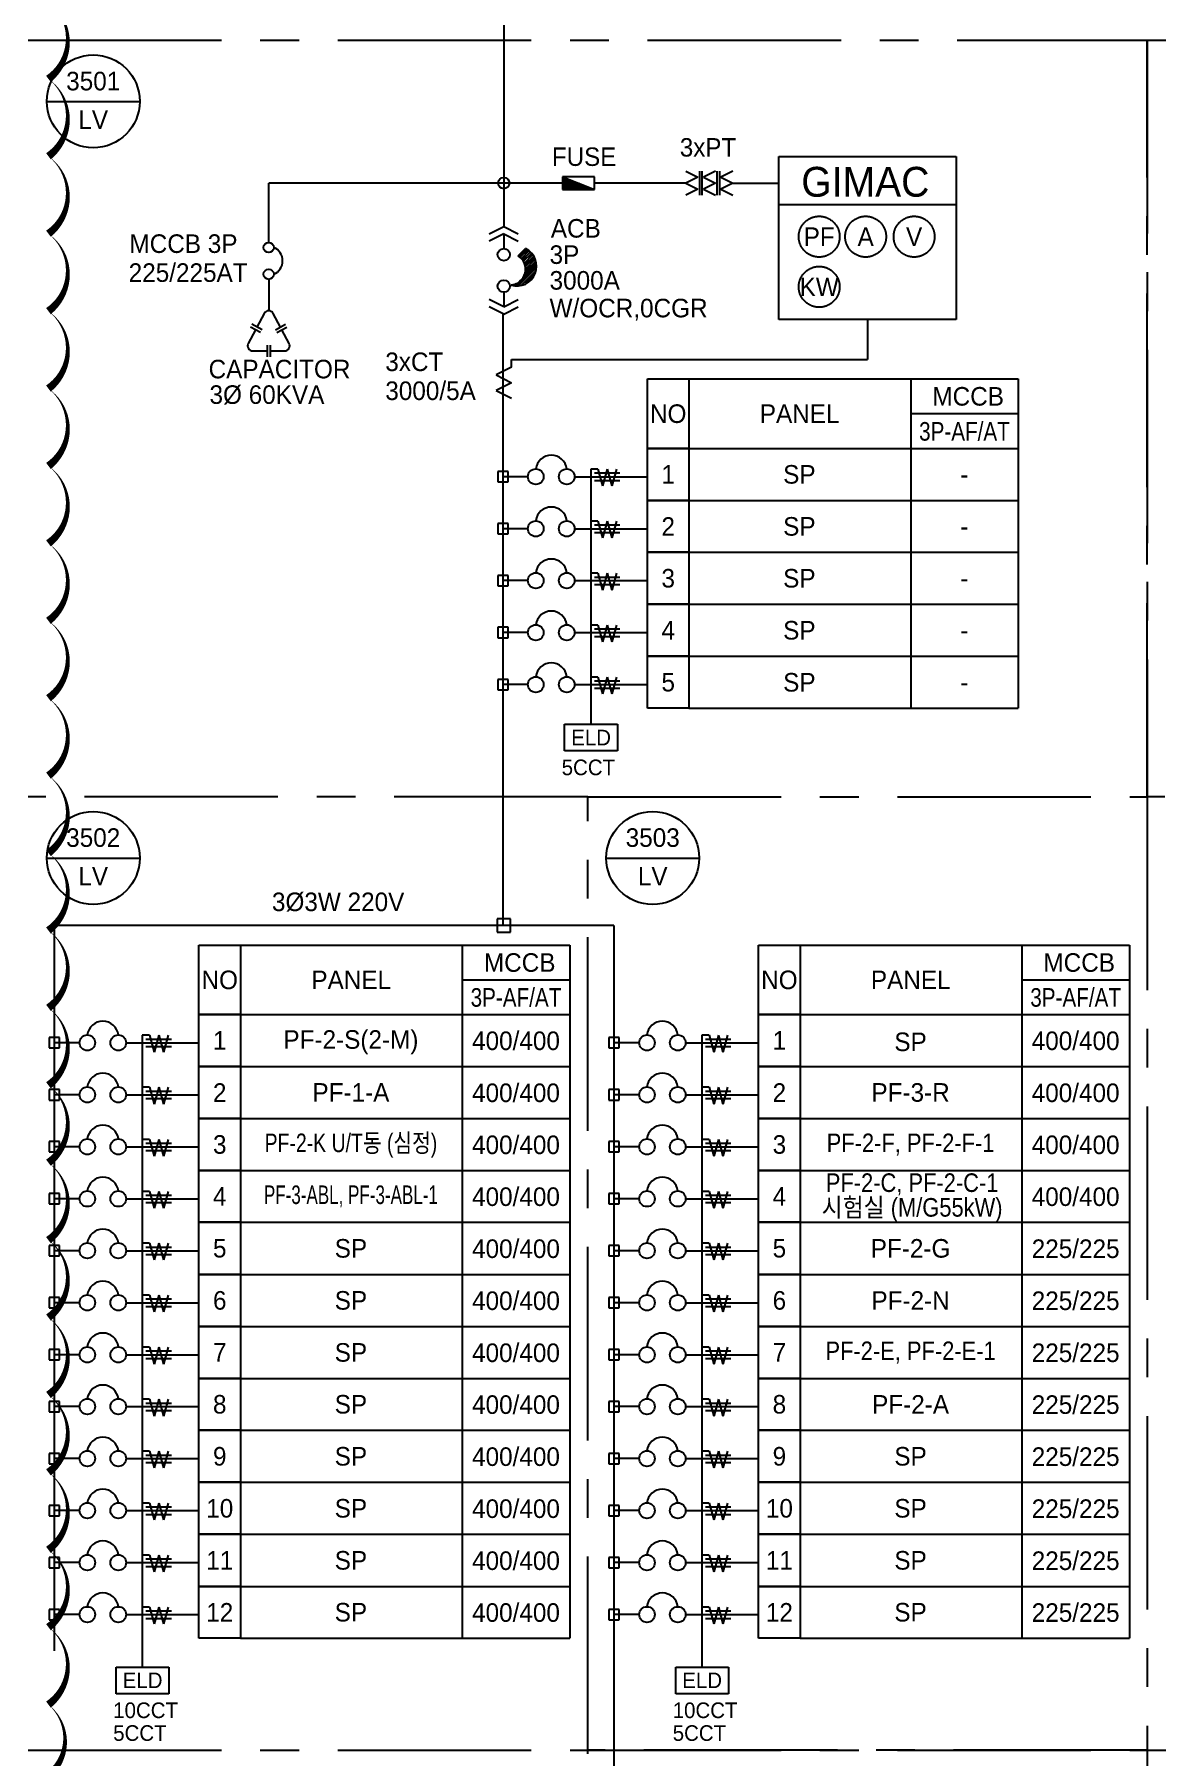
# Model space of a CAD drawing. Header units: millimetres. Extents: x 0 to 252300, y -45585 to -15885.
# Drawn here: x 133963 to 141209, y -37294 to -26172 of the extents above; entities that cross this region are included whole.
import ezdxf
from ezdxf.enums import TextEntityAlignment as Align

# ---------------------------------------------------------------- set-up
doc = ezdxf.new("R2010")
doc.units = ezdxf.units.MM
doc.header["$LTSCALE"] = 1000
doc.linetypes.add('CENTER', pattern=[2, 1.25, -0.25, 0.25, -0.25])
doc.linetypes.add('ELP', pattern=[16.5, 14, -1, 0.5, -1])
for name, color, linetype in [('150', 6, 'Continuous'), ('50', 3, 'Continuous'), ('60', 2, 'Continuous'), ('ABC', 1, 'Continuous'), ('BUS', 6, 'Continuous'), ('L1-CEILING', 3, 'Continuous'), ('L3-GROUND', 2, 'ELP'), ('LAR', 1, 'Continuous'), ('line', 9, 'Continuous'), ('LINE3', 1, 'CENTER'), ('SYM', 3, 'Continuous'), ('TEXT', 3, 'Continuous')]:
    doc.layers.add(name, color=color, linetype=linetype)
doc.styles.add('돋움', font='')
doc.styles.get('돋움').set_extended_font_data('Dotum')

msp = doc.modelspace()

# ---------------------------------------------------------------- linework, layer by layer
at = {"color": 6}
for p, q in [((135476, -27515), (135476, -27132)), ((136994, -27132), (135476, -27132)), ((137374, -27095), (137452, -27173)), ((137374, -27103), (137445, -27173)), ((137374, -27110), (137437, -27173)), ((137374, -27117), (137430, -27173)), ((137374, -27124), (137423, -27173)), ((137374, -27132), (137416, -27173)), ((137374, -27139), (137408, -27173)), ((137379, -27093), (137459, -27173)), ((137391, -27097), (137466, -27173)), ((137403, -27102), (137474, -27173)), ((137415, -27107), (137481, -27173)), ((137427, -27112), (137488, -27173)), ((137439, -27117), (137495, -27173)), ((137451, -27122), (137503, -27173)), ((137463, -27126), (137510, -27173)), ((137476, -27131), (137517, -27173)), ((137488, -27136), (137524, -27173)), ((137374, -27146), (137401, -27173)), ((137374, -27153), (137394, -27173)), ((137374, -27161), (137387, -27173)), ((137374, -27168), (137379, -27173)), ((137500, -27141), (137532, -27173)), ((137512, -27146), (137539, -27173)), ((137524, -27151), (137546, -27173)), ((137536, -27155), (137553, -27173)), ((137548, -27160), (137561, -27173)), ((137560, -27165), (137568, -27173)), ((137572, -27170), (137575, -27173)), ((137093, -27603), (137141, -27556)), ((137101, -27611), (137150, -27562)), ((137109, -27619), (137159, -27568)), ((137116, -27627), (137167, -27576)), ((137075, -27793), (137204, -27664)), ((137092, -27792), (137204, -27680)), ((137122, -27637), (137175, -27584)), ((137124, -27729), (137203, -27649)), ((137127, -27648), (137182, -27593)), ((137130, -27660), (137188, -27603)), ((137132, -27705), (137201, -27636)), ((137133, -27673), (137193, -27613)), ((137134, -27688), (137197, -27624)), ((135476, -27754), (135476, -27957)), ((137048, -27790), (137052, -27786)), ((137061, -27792), (137075, -27778)), ((137111, -27788), (137200, -27700)), ((137137, -27778), (137189, -27726)), ((135424, -28097), (135358, -28062)), ((135433, -28079), (135367, -28044)), ((135519, -28079), (135585, -28044)), ((135528, -28097), (135594, -28062)), ((135466, -28179), (135466, -28254)), ((135486, -28179), (135486, -28254)), ((137022, -28994), (136955, -28994)), ((136955, -28994), (136955, -29062)), ((137151, -29028), (136987, -29028)), ((137022, -29062), (137022, -28994)), ((137451, -29028), (137922, -29028)), ((136955, -29062), (137022, -29062)), ((137022, -29330), (136955, -29330)), ((136955, -29330), (136955, -29397)), ((137151, -29364), (136987, -29364)), ((137022, -29397), (137022, -29330)), ((137451, -29364), (137922, -29364)), ((136955, -29397), (137022, -29397)), ((137022, -29666), (136955, -29666)), ((136955, -29666), (136955, -29733)), ((137022, -29733), (137022, -29666)), ((136955, -29733), (137022, -29733)), ((137151, -29699), (136987, -29699)), ((137451, -29699), (137922, -29699)), ((137022, -30001), (136955, -30001)), ((136955, -30001), (136955, -30069)), ((137022, -30069), (137022, -30001)), ((136955, -30069), (137022, -30069)), ((137151, -30035), (136987, -30035)), ((137451, -30035), (137922, -30035)), ((137022, -30337), (136955, -30337)), ((136955, -30337), (136955, -30404)), ((137022, -30404), (137022, -30337)), ((136955, -30404), (137022, -30404)), ((137151, -30371), (136987, -30371)), ((137451, -30371), (137922, -30371)), ((136951, -31883), (136951, -31969)), ((137037, -31883), (136951, -31883)), ((137037, -31969), (137037, -31883)), ((136951, -31969), (137037, -31969)), ((134126, -32651), (134059, -32651)), ((134059, -32651), (134059, -32718)), ((134255, -32684), (134091, -32684)), ((134126, -32718), (134126, -32651)), ((134555, -32684), (135026, -32684)), ((137739, -32651), (137672, -32651)), ((137672, -32651), (137672, -32718)), ((137868, -32684), (137705, -32684)), ((137739, -32718), (137739, -32651)), ((138169, -32684), (138639, -32684)), ((134059, -32718), (134126, -32718)), ((137672, -32718), (137739, -32718)), ((134126, -32986), (134059, -32986)), ((134059, -32986), (134059, -33054)), ((134255, -33020), (134091, -33020)), ((134126, -33054), (134126, -32986)), ((134555, -33020), (135026, -33020)), ((137739, -32986), (137672, -32986)), ((137672, -32986), (137672, -33054)), ((137868, -33020), (137705, -33020)), ((137739, -33054), (137739, -32986)), ((138169, -33020), (138639, -33020)), ((134059, -33054), (134126, -33054)), ((137672, -33054), (137739, -33054)), ((134126, -33322), (134059, -33322)), ((134059, -33322), (134059, -33389)), ((134255, -33356), (134091, -33356)), ((134126, -33389), (134126, -33322)), ((134555, -33356), (135026, -33356)), ((137739, -33322), (137672, -33322)), ((137672, -33322), (137672, -33389)), ((137868, -33356), (137705, -33356)), ((137739, -33389), (137739, -33322)), ((138169, -33356), (138639, -33356)), ((134059, -33389), (134126, -33389)), ((137672, -33389), (137739, -33389)), ((134126, -33658), (134059, -33658)), ((134059, -33658), (134059, -33725)), ((134255, -33692), (134091, -33692)), ((134126, -33725), (134126, -33658)), ((134555, -33692), (135026, -33692)), ((137739, -33658), (137672, -33658)), ((137672, -33658), (137672, -33725)), ((137868, -33692), (137705, -33692)), ((137739, -33725), (137739, -33658)), ((138169, -33692), (138639, -33692)), ((134059, -33725), (134126, -33725)), ((137672, -33725), (137739, -33725)), ((134126, -33994), (134059, -33994)), ((134059, -33994), (134059, -34061)), ((134255, -34027), (134091, -34027)), ((134126, -34061), (134126, -33994)), ((134555, -34027), (135026, -34027)), ((137739, -33994), (137672, -33994)), ((137672, -33994), (137672, -34061)), ((137868, -34027), (137705, -34027)), ((137739, -34061), (137739, -33994)), ((138169, -34027), (138639, -34027)), ((134059, -34061), (134126, -34061)), ((137672, -34061), (137739, -34061)), ((134126, -34329), (134059, -34329)), ((134059, -34329), (134059, -34397)), ((134255, -34363), (134091, -34363)), ((134126, -34397), (134126, -34329)), ((134555, -34363), (135026, -34363)), ((137739, -34329), (137672, -34329)), ((137672, -34329), (137672, -34397)), ((137868, -34363), (137705, -34363)), ((137739, -34397), (137739, -34329)), ((138169, -34363), (138639, -34363)), ((134059, -34397), (134126, -34397)), ((137672, -34397), (137739, -34397)), ((134126, -34665), (134059, -34665)), ((134059, -34665), (134059, -34732)), ((134255, -34699), (134091, -34699)), ((134126, -34732), (134126, -34665)), ((134555, -34699), (135026, -34699)), ((137739, -34665), (137672, -34665)), ((137672, -34665), (137672, -34732)), ((137868, -34699), (137705, -34699)), ((137739, -34732), (137739, -34665)), ((138169, -34699), (138639, -34699)), ((134059, -34732), (134126, -34732)), ((137672, -34732), (137739, -34732)), ((134126, -35001), (134059, -35001)), ((134059, -35001), (134059, -35068)), ((134255, -35034), (134091, -35034)), ((134126, -35068), (134126, -35001)), ((134555, -35034), (135026, -35034)), ((137739, -35001), (137672, -35001)), ((137672, -35001), (137672, -35068)), ((137868, -35034), (137705, -35034)), ((137739, -35068), (137739, -35001)), ((138169, -35034), (138639, -35034)), ((134059, -35068), (134126, -35068)), ((137672, -35068), (137739, -35068)), ((134126, -35337), (134059, -35337)), ((134059, -35337), (134059, -35404)), ((134126, -35404), (134126, -35337)), ((137739, -35337), (137672, -35337)), ((137672, -35337), (137672, -35404)), ((137739, -35404), (137739, -35337)), ((134059, -35404), (134126, -35404)), ((134255, -35370), (134091, -35370)), ((134555, -35370), (135026, -35370)), ((137672, -35404), (137739, -35404)), ((137868, -35370), (137705, -35370)), ((138169, -35370), (138639, -35370)), ((134126, -35672), (134059, -35672)), ((134059, -35672), (134059, -35740)), ((134126, -35740), (134126, -35672)), ((137739, -35672), (137672, -35672)), ((137672, -35672), (137672, -35740)), ((137739, -35740), (137739, -35672)), ((134059, -35740), (134126, -35740)), ((134255, -35706), (134091, -35706)), ((134555, -35706), (135026, -35706)), ((137672, -35740), (137739, -35740)), ((137868, -35706), (137705, -35706)), ((138169, -35706), (138639, -35706)), ((134126, -36008), (134059, -36008)), ((134059, -36008), (134059, -36075)), ((134126, -36075), (134126, -36008)), ((137739, -36008), (137672, -36008)), ((137672, -36008), (137672, -36075)), ((137739, -36075), (137739, -36008)), ((134059, -36075), (134126, -36075)), ((134255, -36042), (134091, -36042)), ((134555, -36042), (135026, -36042)), ((137672, -36075), (137739, -36075)), ((137868, -36042), (137705, -36042)), ((138169, -36042), (138639, -36042)), ((134126, -36344), (134059, -36344)), ((134059, -36344), (134059, -36411)), ((134126, -36411), (134126, -36344)), ((137739, -36344), (137672, -36344)), ((137672, -36344), (137672, -36411)), ((137739, -36411), (137739, -36344)), ((134059, -36411), (134126, -36411)), ((134255, -36377), (134091, -36377)), ((134555, -36377), (135026, -36377)), ((137672, -36411), (137739, -36411)), ((137868, -36377), (137705, -36377)), ((138169, -36377), (138639, -36377))]:
    msp.add_line(p, q, dxfattribs=at)
for centre, radius in [((136994, -27132), 36.4), ((135476, -27548), 32.8), ((135476, -27721), 32.8), ((137201, -29028), 50.5), ((137401, -29028), 50.5), ((137201, -29364), 50.5), ((137401, -29364), 50.5), ((137201, -29699), 50.5), ((137401, -29699), 50.5), ((137201, -30035), 50.5), ((137401, -30035), 50.5), ((137201, -30371), 50.5), ((137401, -30371), 50.5), ((134305, -32684), 50.5), ((134505, -32684), 50.5), ((137919, -32684), 50.5), ((138118, -32684), 50.5), ((134305, -33020), 50.5), ((134505, -33020), 50.5), ((137919, -33020), 50.5), ((138118, -33020), 50.5), ((134305, -33356), 50.5), ((134505, -33356), 50.5), ((137919, -33356), 50.5), ((138118, -33356), 50.5), ((134305, -33692), 50.5), ((134505, -33692), 50.5), ((137919, -33692), 50.5), ((138118, -33692), 50.5), ((134305, -34027), 50.5), ((134505, -34027), 50.5), ((137919, -34027), 50.5), ((138118, -34027), 50.5), ((134305, -34363), 50.5), ((134505, -34363), 50.5), ((137919, -34363), 50.5), ((138118, -34363), 50.5), ((134305, -34699), 50.5), ((134505, -34699), 50.5), ((137919, -34699), 50.5), ((138118, -34699), 50.5), ((134305, -35034), 50.5), ((134505, -35034), 50.5), ((137919, -35034), 50.5), ((138118, -35034), 50.5), ((134305, -35370), 50.5), ((134505, -35370), 50.5), ((137919, -35370), 50.5), ((138118, -35370), 50.5), ((134305, -35706), 50.5), ((134505, -35706), 50.5), ((137919, -35706), 50.5), ((138118, -35706), 50.5), ((134305, -36042), 50.5), ((134505, -36042), 50.5), ((137919, -36042), 50.5), ((138118, -36042), 50.5), ((134305, -36377), 50.5), ((134505, -36377), 50.5), ((137919, -36377), 50.5), ((138118, -36377), 50.5)]:
    msp.add_circle(centre, radius, dxfattribs=at)
for centre, radius, start, end in [((135472, -27634), 94.2, 293.0132, 66.9868), ((137301, -28990), 101, 6.973, 173.027), ((137301, -29325), 101, 6.973, 173.027), ((137301, -29661), 101, 6.973, 173.027), ((137301, -29997), 101, 6.973, 173.027), ((137301, -30332), 101, 6.973, 173.027), ((134405, -32646), 101, 6.973, 173.027), ((138018, -32646), 101, 6.973, 173.027), ((134405, -32982), 101, 6.973, 173.027), ((138018, -32982), 101, 6.973, 173.027), ((134405, -33317), 101, 6.973, 173.027), ((138018, -33317), 101, 6.973, 173.027), ((134405, -33653), 101, 6.973, 173.027), ((138018, -33653), 101, 6.973, 173.027), ((134405, -33989), 101, 6.973, 173.027), ((138018, -33989), 101, 6.973, 173.027), ((134405, -34325), 101, 6.973, 173.027), ((138018, -34325), 101, 6.973, 173.027), ((134405, -34660), 101, 6.973, 173.027), ((138018, -34660), 101, 6.973, 173.027), ((134405, -34996), 101, 6.973, 173.027), ((138018, -34996), 101, 6.973, 173.027), ((134405, -35332), 101, 6.973, 173.027), ((138018, -35332), 101, 6.973, 173.027), ((134405, -35668), 101, 6.973, 173.027), ((138018, -35668), 101, 6.973, 173.027), ((134405, -36003), 101, 6.973, 173.027), ((138018, -36003), 101, 6.973, 173.027), ((134405, -36339), 101, 6.973, 173.027), ((138018, -36339), 101, 6.973, 173.027)]:
    msp.add_arc(centre, radius, start, end, dxfattribs=at)
at = {"layer": '150', "color": 6}
for p, q in [((138170, -27054), (138248, -27093)), ((138248, -27093), (138170, -27132)), ((138170, -27132), (138248, -27171)), ((138361, -27054), (138283, -27093)), ((138283, -27093), (138361, -27132)), ((138361, -27132), (138283, -27171)), ((138474, -27054), (138396, -27093)), ((138396, -27093), (138474, -27132)), ((138474, -27132), (138396, -27171)), ((138248, -27171), (138170, -27210)), ((138283, -27171), (138361, -27210)), ((138396, -27171), (138474, -27210)), ((137044, -28321), (136944, -28371)), ((137044, -28272), (137193, -28272)), ((137044, -28321), (137044, -28272)), ((136944, -28371), (137044, -28421)), ((137044, -28421), (136944, -28471)), ((136944, -28471), (137044, -28520))]:
    msp.add_line(p, q, dxfattribs=at)
at = {"layer": '50', "color": 6}
for p, q in [((137374, -27091), (137580, -27173)), ((137374, -27091), (137374, -27173)), ((137580, -27091), (137374, -27091)), ((137580, -27173), (137580, -27091)), ((138170, -27132), (137580, -27132)), ((138474, -27132), (138770, -27132)), ((137374, -27173), (137580, -27173))]:
    msp.add_line(p, q, dxfattribs=at)
at = {"layer": '60', "color": 6}
for p, q in [((135447, -27974), (135400, -28062)), ((135552, -28062), (135505, -27974)), ((135391, -28079), (135344, -28167)), ((135608, -28167), (135561, -28079)), ((135373, -28215), (135466, -28215)), ((135486, -28215), (135579, -28215))]:
    msp.add_line(p, q, dxfattribs=at)
for centre, start, end in [((135476, -27989), 28.0354, 151.9646), ((135373, -28183), 151.9646, 270), ((135579, -28183), 270, 28.0354)]:
    msp.add_arc(centre, 32.8, start, end, dxfattribs=at)
at = {"layer": 'BUS', "color": 6}
for p, q in [((136994, -25880), (136994, -27413)), ((136987, -27975), (136987, -31926)), ((137705, -31926), (134091, -31926)), ((134091, -31926), (134091, -36611)), ((137705, -31926), (137705, -42171))]:
    msp.add_line(p, q, dxfattribs=at)
at = {"layer": 'L1-CEILING', "color": 6}
for p, q in [((137374, -27132), (136994, -27132)), ((138257, -27054), (138257, -27210)), ((138274, -27054), (138274, -27210)), ((138370, -27054), (138370, -27210)), ((138387, -27054), (138387, -27210)), ((139343, -28013), (139343, -28272))]:
    msp.add_line(p, q, dxfattribs=at)
at = {"layer": 'L3-GROUND', "color": 6}
for p, q in [((138770, -26961), (139915, -26961)), ((138770, -28013), (138770, -26961)), ((139915, -26961), (139915, -28013)), ((138770, -27271), (139915, -27271)), ((139915, -28013), (138770, -28013))]:
    msp.add_line(p, q, dxfattribs=at)
for centre in [(139031, -27478), (139331, -27478), (139644, -27478), (139031, -27802)]:
    msp.add_circle(centre, 132, dxfattribs=at)
at = {"layer": 'line', "color": 6}
for p, q in [((136900, -27460), (136994, -27413)), ((136994, -27460), (136900, -27507)), ((136994, -27413), (137088, -27460)), ((136994, -27460), (136994, -27554)), ((136994, -27460), (137088, -27507)), ((137088, -27602), (137135, -27554)), ((136994, -27932), (136900, -27884)), ((136994, -27837), (136994, -27932)), ((136994, -27932), (137088, -27884)), ((136994, -27979), (136900, -27932)), ((136994, -27979), (137088, -27932))]:
    msp.add_line(p, q, dxfattribs=at)
at = {"layer": 'line', "color": 6, "linetype": 'Continuous'}
msp.add_line((137193, -28272), (139343, -28272), dxfattribs=at)
at = {"layer": 'line', "color": 6}
for centre in [(136994, -27594), (136994, -27798)]:
    msp.add_circle(centre, 39.3, dxfattribs=at)
for centre, radius, start, end in [((137079, -27669), 127, 252.5973, 63.7999), ((137033, -27688), 102, 274.3987, 57.5288)]:
    msp.add_arc(centre, radius, start, end, dxfattribs=at)
at = {"layer": 'LINE3', "color": 6}
for p, q in [((133922, -26208), (141149, -26208)), ((141149, -26208), (141149, -31095)), ((141149, -31095), (141149, -26208)), ((141149, -26208), (148376, -26208)), ((137536, -31095), (133922, -31095)), ((137536, -37253), (137536, -31095)), ((137536, -37253), (137536, -31095)), ((137536, -31095), (141149, -31095)), ((141149, -31095), (141149, -37253)), ((144762, -31095), (141149, -31095)), ((141149, -31095), (141149, -37253)), ((133922, -37253), (137536, -37253)), ((141149, -37253), (137536, -37253)), ((137536, -42777), (137536, -37253)), ((137536, -37253), (141149, -37253)), ((141149, -37253), (141149, -42777)), ((141149, -37253), (144762, -37253))]:
    msp.add_line(p, q, dxfattribs=at)
at = {"layer": 'SYM', "color": 6}
for p, q in [((134043, -26604), (134643, -26604)), ((137602, -28980), (137556, -28980)), ((137558, -30627), (137558, -28980)), ((137579, -29004), (137744, -29004)), ((137602, -28980), (137632, -29088)), ((137662, -28980), (137632, -29088)), ((137662, -28980), (137692, -29088)), ((137722, -28980), (137692, -29088)), ((137579, -29052), (137744, -29052)), ((137602, -29316), (137556, -29316)), ((137579, -29340), (137744, -29340)), ((137602, -29316), (137632, -29424)), ((137662, -29316), (137632, -29424)), ((137662, -29316), (137692, -29424)), ((137722, -29316), (137692, -29424)), ((137579, -29388), (137744, -29388)), ((137602, -29652), (137556, -29652)), ((137579, -29676), (137744, -29676)), ((137602, -29652), (137632, -29760)), ((137662, -29652), (137632, -29760)), ((137662, -29652), (137692, -29760)), ((137722, -29652), (137692, -29760)), ((137579, -29724), (137744, -29724)), ((137602, -29987), (137556, -29987)), ((137579, -30011), (137744, -30011)), ((137602, -29987), (137632, -30095)), ((137662, -29987), (137632, -30095)), ((137662, -29987), (137692, -30095)), ((137722, -29987), (137692, -30095)), ((137579, -30060), (137744, -30060)), ((137602, -30323), (137556, -30323)), ((137579, -30347), (137744, -30347)), ((137602, -30323), (137632, -30431)), ((137662, -30323), (137632, -30431)), ((137662, -30323), (137692, -30431)), ((137722, -30323), (137692, -30431)), ((137579, -30395), (137744, -30395)), ((137387, -30627), (137728, -30627)), ((137387, -30799), (137387, -30627)), ((137728, -30627), (137728, -30799)), ((137728, -30799), (137387, -30799)), ((134043, -31491), (134643, -31491)), ((137656, -31491), (138256, -31491)), ((134706, -32636), (134660, -32636)), ((134662, -36716), (134662, -32636)), ((134683, -32661), (134848, -32661)), ((134706, -32636), (134736, -32744)), ((134766, -32636), (134736, -32744)), ((134766, -32636), (134796, -32744)), ((134826, -32636), (134796, -32744)), ((138320, -32636), (138274, -32636)), ((138275, -36716), (138275, -32636)), ((138296, -32661), (138461, -32661)), ((138320, -32636), (138350, -32744)), ((138380, -32636), (138350, -32744)), ((138380, -32636), (138409, -32744)), ((138439, -32636), (138409, -32744)), ((134683, -32709), (134848, -32709)), ((138296, -32709), (138461, -32709)), ((134706, -32972), (134660, -32972)), ((134683, -32996), (134848, -32996)), ((134706, -32972), (134736, -33080)), ((134766, -32972), (134736, -33080)), ((134766, -32972), (134796, -33080)), ((134826, -32972), (134796, -33080)), ((138320, -32972), (138274, -32972)), ((138296, -32996), (138461, -32996)), ((138320, -32972), (138350, -33080)), ((138380, -32972), (138350, -33080)), ((138380, -32972), (138409, -33080)), ((138439, -32972), (138409, -33080)), ((134683, -33045), (134848, -33045)), ((138296, -33045), (138461, -33045)), ((134706, -33308), (134660, -33308)), ((134683, -33332), (134848, -33332)), ((134706, -33308), (134736, -33416)), ((134766, -33308), (134736, -33416)), ((134766, -33308), (134796, -33416)), ((134826, -33308), (134796, -33416)), ((138320, -33308), (138274, -33308)), ((138296, -33332), (138461, -33332)), ((138320, -33308), (138350, -33416)), ((138380, -33308), (138350, -33416)), ((138380, -33308), (138409, -33416)), ((138439, -33308), (138409, -33416)), ((134683, -33380), (134848, -33380)), ((138296, -33380), (138461, -33380)), ((134706, -33644), (134660, -33644)), ((134683, -33668), (134848, -33668)), ((134706, -33644), (134736, -33752)), ((134766, -33644), (134736, -33752)), ((134766, -33644), (134796, -33752)), ((134826, -33644), (134796, -33752)), ((138320, -33644), (138274, -33644)), ((138296, -33668), (138461, -33668)), ((138320, -33644), (138350, -33752)), ((138380, -33644), (138350, -33752)), ((138380, -33644), (138409, -33752)), ((138439, -33644), (138409, -33752)), ((134683, -33716), (134848, -33716)), ((138296, -33716), (138461, -33716)), ((134706, -33979), (134660, -33979)), ((134683, -34004), (134848, -34004)), ((134706, -33979), (134736, -34087)), ((134766, -33979), (134736, -34087)), ((134766, -33979), (134796, -34087)), ((134826, -33979), (134796, -34087)), ((138320, -33979), (138274, -33979)), ((138296, -34004), (138461, -34004)), ((138320, -33979), (138350, -34087)), ((138380, -33979), (138350, -34087)), ((138380, -33979), (138409, -34087)), ((138439, -33979), (138409, -34087)), ((134683, -34052), (134848, -34052)), ((138296, -34052), (138461, -34052)), ((134706, -34315), (134660, -34315)), ((134683, -34339), (134848, -34339)), ((134706, -34315), (134736, -34423)), ((134766, -34315), (134736, -34423)), ((134766, -34315), (134796, -34423)), ((134826, -34315), (134796, -34423)), ((138320, -34315), (138274, -34315)), ((138296, -34339), (138461, -34339)), ((138320, -34315), (138350, -34423)), ((138380, -34315), (138350, -34423)), ((138380, -34315), (138409, -34423)), ((138439, -34315), (138409, -34423)), ((134683, -34387), (134848, -34387)), ((138296, -34387), (138461, -34387)), ((134706, -34651), (134660, -34651)), ((134683, -34675), (134848, -34675)), ((134706, -34651), (134736, -34759)), ((134766, -34651), (134736, -34759)), ((134766, -34651), (134796, -34759)), ((134826, -34651), (134796, -34759)), ((138320, -34651), (138274, -34651)), ((138296, -34675), (138461, -34675)), ((138320, -34651), (138350, -34759)), ((138380, -34651), (138350, -34759)), ((138380, -34651), (138409, -34759)), ((138439, -34651), (138409, -34759)), ((134683, -34723), (134848, -34723)), ((138296, -34723), (138461, -34723)), ((134706, -34987), (134660, -34987)), ((134683, -35011), (134848, -35011)), ((134706, -34987), (134736, -35095)), ((134766, -34987), (134736, -35095)), ((134766, -34987), (134796, -35095)), ((134826, -34987), (134796, -35095)), ((138320, -34987), (138274, -34987)), ((138296, -35011), (138461, -35011)), ((138320, -34987), (138350, -35095)), ((138380, -34987), (138350, -35095)), ((138380, -34987), (138409, -35095)), ((138439, -34987), (138409, -35095)), ((134683, -35059), (134848, -35059)), ((138296, -35059), (138461, -35059)), ((134706, -35322), (134660, -35322)), ((134683, -35347), (134848, -35347)), ((134706, -35322), (134736, -35430)), ((134766, -35322), (134736, -35430)), ((134766, -35322), (134796, -35430)), ((134826, -35322), (134796, -35430)), ((138320, -35322), (138274, -35322)), ((138296, -35347), (138461, -35347)), ((138320, -35322), (138350, -35430)), ((138380, -35322), (138350, -35430)), ((138380, -35322), (138409, -35430)), ((138439, -35322), (138409, -35430)), ((134683, -35395), (134848, -35395)), ((138296, -35395), (138461, -35395)), ((134706, -35658), (134660, -35658)), ((134683, -35682), (134848, -35682)), ((134706, -35658), (134736, -35766)), ((134766, -35658), (134736, -35766)), ((134766, -35658), (134796, -35766)), ((134826, -35658), (134796, -35766)), ((138320, -35658), (138274, -35658)), ((138296, -35682), (138461, -35682)), ((138320, -35658), (138350, -35766)), ((138380, -35658), (138350, -35766)), ((138380, -35658), (138409, -35766)), ((138439, -35658), (138409, -35766)), ((134683, -35730), (134848, -35730)), ((138296, -35730), (138461, -35730)), ((134706, -35994), (134660, -35994)), ((134683, -36018), (134848, -36018)), ((134706, -35994), (134736, -36102)), ((134766, -35994), (134736, -36102)), ((134766, -35994), (134796, -36102)), ((134826, -35994), (134796, -36102)), ((138320, -35994), (138274, -35994)), ((138296, -36018), (138461, -36018)), ((138320, -35994), (138350, -36102)), ((138380, -35994), (138350, -36102)), ((138380, -35994), (138409, -36102)), ((138439, -35994), (138409, -36102)), ((134683, -36066), (134848, -36066)), ((138296, -36066), (138461, -36066)), ((134706, -36330), (134660, -36330)), ((134683, -36354), (134848, -36354)), ((134706, -36330), (134736, -36438)), ((134766, -36330), (134736, -36438)), ((134766, -36330), (134796, -36438)), ((134826, -36330), (134796, -36438)), ((138320, -36330), (138274, -36330)), ((138296, -36354), (138461, -36354)), ((138320, -36330), (138350, -36438)), ((138380, -36330), (138350, -36438)), ((138380, -36330), (138409, -36438)), ((138439, -36330), (138409, -36438)), ((134683, -36402), (134848, -36402)), ((138296, -36402), (138461, -36402)), ((134492, -36716), (134832, -36716)), ((134492, -36889), (134492, -36716)), ((134832, -36716), (134832, -36889)), ((138105, -36716), (138446, -36716)), ((138105, -36889), (138105, -36716)), ((138446, -36716), (138446, -36889)), ((134832, -36889), (134492, -36889)), ((138446, -36889), (138105, -36889))]:
    msp.add_line(p, q, dxfattribs=at)
at = {"layer": 'SYM'}
msp.add_lwpolyline([(134054, -25959, 0, 50, -0.5), (134054, -26459, 0, 50, -0.5), (134054, -26959, 0, 50, -0.5), (134054, -27459, 0, 50, -0.5), (134054, -27959, 0, 50, -0.5), (134054, -28459, 0, 50, -0.5), (134054, -28959, 0, 50, -0.5), (134054, -29459, 0, 50, -0.5), (134054, -29959, 0, 50, -0.5), (134054, -30459, 0, 50, -0.5), (134054, -30959, 0, 50, -0.5), (134054, -31459, 0, 50, -0.5), (134054, -31959, 0, 50, -0.5), (134054, -32459, 0, 50, -0.5), (134054, -32959, 0, 50, -0.5), (134054, -33459, 0, 50, -0.5), (134054, -33959, 0, 50, -0.5), (134054, -34459, 0, 50, -0.5), (134054, -34959, 0, 50, -0.5), (134054, -35459, 0, 50, -0.5), (134054, -35959, 0, 50, -0.5), (134054, -36459, 0, 50, -0.5), (134054, -36959, 0, 50, -0.5), (134030, -37434, 0, 50, -0.5)], format="xyseb", dxfattribs=at)
at = {"layer": 'SYM', "color": 6}
for centre in [(134343, -26604), (134343, -31491), (137956, -31491)]:
    msp.add_circle(centre, 300, dxfattribs=at)
at = {"layer": 'TEXT', "color": 6}
for p, q in [((137922, -28845), (137922, -28397)), ((137922, -28397), (138190, -28397)), ((138190, -28397), (138190, -29181)), ((138190, -28397), (140316, -28397)), ((138190, -28397), (138190, -28845)), ((139622, -28397), (139622, -30524)), ((140316, -28397), (140316, -30524)), ((139622, -28621), (140316, -28621)), ((137922, -29181), (137922, -28845)), ((137922, -28845), (138190, -28845)), ((138190, -28845), (137922, -28845)), ((138190, -28845), (140316, -28845)), ((138190, -28845), (138190, -29181)), ((138190, -29181), (137922, -29181)), ((137922, -29516), (137922, -29181)), ((137922, -29181), (138190, -29181)), ((138190, -29181), (140316, -29181)), ((138190, -29181), (138190, -29516)), ((138190, -29516), (137922, -29516)), ((137922, -29852), (137922, -29516)), ((137922, -29516), (138190, -29516)), ((138190, -29516), (140316, -29516)), ((138190, -29516), (138190, -29852)), ((138190, -29852), (137922, -29852)), ((137922, -30188), (137922, -29852)), ((137922, -29852), (138190, -29852)), ((138190, -29852), (140316, -29852)), ((138190, -29852), (138190, -30188)), ((138190, -30188), (137922, -30188)), ((137922, -30524), (137922, -30188)), ((137922, -30188), (138190, -30188)), ((138190, -30188), (140316, -30188)), ((138190, -30188), (138190, -30524)), ((138190, -30524), (137922, -30524)), ((138190, -30524), (140316, -30524)), ((135026, -32501), (135026, -32054)), ((135026, -32054), (135295, -32054)), ((135295, -32054), (135295, -32837)), ((135295, -32054), (137421, -32054)), ((135295, -32054), (135295, -32501)), ((136726, -32054), (136726, -36530)), ((137421, -32054), (137421, -36530)), ((138639, -32501), (138639, -32054)), ((138639, -32054), (138908, -32054)), ((138908, -32054), (138908, -32837)), ((138908, -32054), (141034, -32054)), ((138908, -32054), (138908, -32501)), ((140339, -32054), (140339, -36530)), ((141034, -32054), (141034, -36530)), ((136726, -32278), (137421, -32278)), ((140339, -32278), (141034, -32278)), ((135026, -32837), (135026, -32501)), ((135026, -32501), (135295, -32501)), ((135295, -32501), (135026, -32501)), ((135026, -32837), (135026, -32501)), ((135026, -32501), (135295, -32501)), ((135295, -32501), (137421, -32501)), ((135295, -32501), (135295, -32837)), ((135295, -32501), (135295, -32837)), ((138639, -32837), (138639, -32501)), ((138639, -32501), (138908, -32501)), ((138908, -32501), (138639, -32501)), ((138639, -32837), (138639, -32501)), ((138639, -32501), (138908, -32501)), ((138908, -32501), (141034, -32501)), ((138908, -32501), (138908, -32837)), ((138908, -32501), (138908, -32837)), ((135295, -32837), (135026, -32837)), ((135026, -33173), (135026, -32837)), ((135026, -32837), (135295, -32837)), ((135295, -32837), (135026, -32837)), ((135295, -32837), (137421, -32837)), ((135295, -32837), (135295, -33173)), ((138908, -32837), (138639, -32837)), ((138639, -33173), (138639, -32837)), ((138639, -32837), (138908, -32837)), ((138908, -32837), (138639, -32837)), ((138908, -32837), (141034, -32837)), ((138908, -32837), (138908, -33173)), ((135295, -33173), (135026, -33173)), ((135026, -33509), (135026, -33173)), ((135026, -33173), (135295, -33173)), ((135295, -33173), (137421, -33173)), ((135295, -33173), (135295, -33509)), ((138908, -33173), (138639, -33173)), ((138639, -33509), (138639, -33173)), ((138639, -33173), (138908, -33173)), ((138908, -33173), (141034, -33173)), ((138908, -33173), (138908, -33509)), ((135295, -33509), (135026, -33509)), ((135026, -33844), (135026, -33509)), ((135026, -33509), (135295, -33509)), ((135295, -33509), (137421, -33509)), ((135295, -33509), (135295, -33844)), ((138908, -33509), (138639, -33509)), ((138639, -33844), (138639, -33509)), ((138639, -33509), (138908, -33509)), ((138908, -33509), (141034, -33509)), ((138908, -33509), (138908, -33844)), ((135295, -33844), (135026, -33844)), ((135026, -34180), (135026, -33844)), ((135026, -33844), (135295, -33844)), ((135295, -33844), (137421, -33844)), ((135295, -33844), (135295, -34180)), ((138908, -33844), (138639, -33844)), ((138639, -34180), (138639, -33844)), ((138639, -33844), (138908, -33844)), ((138908, -33844), (141034, -33844)), ((138908, -33844), (138908, -34180)), ((135295, -34180), (135026, -34180)), ((135026, -34516), (135026, -34180)), ((135026, -34180), (135295, -34180)), ((135295, -34180), (137421, -34180)), ((135295, -34180), (135295, -34516)), ((138908, -34180), (138639, -34180)), ((138639, -34516), (138639, -34180)), ((138639, -34180), (138908, -34180)), ((138908, -34180), (141034, -34180)), ((138908, -34180), (138908, -34516)), ((135295, -34516), (135026, -34516)), ((135026, -34852), (135026, -34516)), ((135026, -34516), (135295, -34516)), ((135295, -34516), (137421, -34516)), ((135295, -34516), (135295, -34852)), ((138908, -34516), (138639, -34516)), ((138639, -34852), (138639, -34516)), ((138639, -34516), (138908, -34516)), ((138908, -34516), (141034, -34516)), ((138908, -34516), (138908, -34852)), ((135295, -34852), (135026, -34852)), ((135026, -35187), (135026, -34852)), ((135026, -34852), (135295, -34852)), ((135295, -34852), (137421, -34852)), ((135295, -34852), (135295, -35187)), ((138908, -34852), (138639, -34852)), ((138639, -35187), (138639, -34852)), ((138639, -34852), (138908, -34852)), ((138908, -34852), (141034, -34852)), ((138908, -34852), (138908, -35187)), ((135295, -35187), (135026, -35187)), ((135026, -35523), (135026, -35187)), ((135026, -35187), (135295, -35187)), ((135295, -35187), (137421, -35187)), ((135295, -35187), (135295, -35523)), ((138908, -35187), (138639, -35187)), ((138639, -35523), (138639, -35187)), ((138639, -35187), (138908, -35187)), ((138908, -35187), (141034, -35187)), ((138908, -35187), (138908, -35523)), ((135295, -35523), (135026, -35523)), ((135026, -35859), (135026, -35523)), ((135026, -35523), (135295, -35523)), ((135295, -35523), (137421, -35523)), ((135295, -35523), (135295, -35859)), ((138908, -35523), (138639, -35523)), ((138639, -35859), (138639, -35523)), ((138639, -35523), (138908, -35523)), ((138908, -35523), (141034, -35523)), ((138908, -35523), (138908, -35859)), ((135295, -35859), (135026, -35859)), ((135026, -36195), (135026, -35859)), ((135026, -35859), (135295, -35859)), ((135295, -35859), (137421, -35859)), ((135295, -35859), (135295, -36195)), ((138908, -35859), (138639, -35859)), ((138639, -36195), (138639, -35859)), ((138639, -35859), (138908, -35859)), ((138908, -35859), (141034, -35859)), ((138908, -35859), (138908, -36195)), ((135295, -36195), (135026, -36195)), ((135026, -36530), (135026, -36195)), ((135026, -36195), (135295, -36195)), ((135295, -36195), (137421, -36195)), ((135295, -36195), (135295, -36530)), ((138908, -36195), (138639, -36195)), ((138639, -36530), (138639, -36195)), ((138639, -36195), (138908, -36195)), ((138908, -36195), (141034, -36195)), ((138908, -36195), (138908, -36530)), ((135295, -36530), (135026, -36530)), ((135295, -36530), (137421, -36530)), ((138908, -36530), (138639, -36530)), ((138908, -36530), (141034, -36530))]:
    msp.add_line(p, q, dxfattribs=at)

# ---------------------------------------------------------------- texts
at = {"color": 6, "style": '돋움'}
for p in [(138905, -28621), (136009, -32278), (139622, -32278)]:
    msp.add_text('PANEL', height=120, dxfattribs=at).set_placement(p, align=Align.MIDDLE)
for s, p in [('5CCT', (137368, -30956)), ('10CCT', (134472, -37046)), ('10CCT', (138085, -37046)), ('5CCT', (134472, -37193)), ('5CCT', (138085, -37193))]:
    msp.add_text(s, height=101, dxfattribs=at).set_placement(p)
at = {"layer": '60', "color": 6, "style": '돋움'}
for s, height, p in [('FUSE', 119.2, (137305, -27021)), ('3000/5A', 120, (136229, -28533))]:
    msp.add_text(s, height=height, dxfattribs=at).set_placement(p)
msp.add_text('3xPT', height=119.2, dxfattribs=at).set_placement((138313, -26901), align=Align.MIDDLE)
at = {"layer": 'ABC', "color": 6, "style": '돋움'}
for s, p in [('3501', (134343, -26473)), ('LV', (134343, -26722)), ('3502', (134343, -31359)), ('3503', (137956, -31359)), ('LV', (134343, -31608)), ('LV', (137956, -31608))]:
    msp.add_text(s, height=120, dxfattribs=at).set_placement(p, align=Align.MIDDLE)
at = {"layer": 'L3-GROUND', "color": 6, "style": '돋움'}
msp.add_text('GIMAC', height=192.9, dxfattribs=at).set_placement((139329, -27220), align=Align.CENTER)
for s, p in [('PF', (139031, -27478)), ('A', (139331, -27478)), ('V', (139644, -27478)), ('KW', (139031, -27802))]:
    msp.add_text(s, height=120, dxfattribs=at).set_placement(p, align=Align.MIDDLE)
at = {"layer": 'LAR', "color": 6, "style": '돋움'}
for s, p in [('NO', (138056, -28621)), ('1', (138056, -29013)), ('SP', (138903, -29013)), ('-', (139969, -29013)), ('2', (138056, -29349)), ('SP', (138903, -29349)), ('-', (139969, -29349)), ('3', (138056, -29684)), ('SP', (138903, -29684)), ('-', (139969, -29684)), ('4', (138056, -30020)), ('SP', (138903, -30020)), ('-', (139969, -30020)), ('5', (138056, -30356)), ('SP', (138903, -30356)), ('-', (139969, -30356)), ('NO', (135160, -32278)), ('NO', (138774, -32278)), ('1', (135160, -32669)), ('PF-2-S(2-M)', (136007, -32678)), ('400/400', (137073, -32669)), ('1', (138774, -32669)), ('SP', (139621, -32678)), ('400/400', (140687, -32669)), ('2', (135160, -33005)), ('PF-1-A', (136007, -33005)), ('400/400', (137073, -33005)), ('2', (138774, -33005)), ('PF-3-R', (139621, -33005)), ('400/400', (140687, -33005)), ('3', (135160, -33341)), ('400/400', (137073, -33341)), ('3', (138774, -33341)), ('400/400', (140687, -33341)), ('4', (135160, -33676)), ('400/400', (137073, -33676)), ('4', (138774, -33676)), ('400/400', (140687, -33676)), ('5', (135160, -34012)), ('SP', (136007, -34012)), ('400/400', (137073, -34012)), ('5', (138774, -34012)), ('PF-2-G', (139621, -34012)), ('225/225', (140687, -34012)), ('6', (135160, -34348)), ('SP', (136007, -34348)), ('400/400', (137073, -34348)), ('6', (138774, -34348)), ('PF-2-N', (139621, -34348)), ('225/225', (140687, -34348)), ('7', (135160, -34684)), ('SP', (136007, -34684)), ('400/400', (137073, -34684)), ('7', (138774, -34684)), ('225/225', (140687, -34684)), ('8', (135160, -35019)), ('SP', (136007, -35019)), ('400/400', (137073, -35019)), ('8', (138774, -35019)), ('PF-2-A', (139621, -35019)), ('225/225', (140687, -35019)), ('9', (135160, -35355)), ('SP', (136007, -35355)), ('400/400', (137073, -35355)), ('9', (138774, -35355)), ('SP', (139621, -35355)), ('225/225', (140687, -35355)), ('10', (135160, -35691)), ('SP', (136007, -35691)), ('400/400', (137073, -35691)), ('10', (138774, -35691)), ('SP', (139621, -35691)), ('225/225', (140687, -35691)), ('11', (135160, -36027)), ('SP', (136007, -36027)), ('400/400', (137073, -36027)), ('11', (138774, -36027)), ('SP', (139621, -36027)), ('225/225', (140687, -36027)), ('12', (135160, -36362)), ('SP', (136007, -36362)), ('400/400', (137073, -36362)), ('12', (138774, -36362)), ('SP', (139621, -36362)), ('225/225', (140687, -36362))]:
    msp.add_text(s, height=120, dxfattribs=at).set_placement(p, align=Align.MIDDLE)
msp.add_text('3Ø3W 220V', height=120, dxfattribs=at).set_placement((135497, -31834))
for s, width, p in [('PF-2-K U/T동 (심정)', 0.8, (136007, -33341)), ('PF-2-F, PF-2-F-1', 0.9, (139621, -33341)), ('PF-2-C, PF-2-C-1', 0.9, (139631, -33598)), ('PF-3-ABL, PF-3-ABL-1', 0.7, (136007, -33676)), ('시험실 (M/G55kW)', 0.9, (139631, -33757)), ('PF-2-E, PF-2-E-1', 0.9, (139621, -34684))]:
    msp.add_text(s, height=120, dxfattribs=dict(at, width=width)).set_placement(p, align=Align.MIDDLE)
at = {"layer": 'line', "color": 6, "style": '돋움'}
for s, p in [('MCCB 3P', (134577, -27583)), ('ACB', (137298, -27484)), ('3P', (137290, -27654)), ('225/225AT', (134572, -27770)), ('3000A', (137290, -27820)), ('W/OCR,0CGR', (137290, -27999)), ('3xCT', (136229, -28346)), ('CAPACITOR', (135088, -28393)), ('3%%C 60KVA', (135094, -28558))]:
    msp.add_text(s, height=120, dxfattribs=at).set_placement(p)
for s, height, p in [('MCCB', 120, (139993, -28509)), ('ELD', 101, (137558, -30713)), ('MCCB', 120, (137097, -32166)), ('MCCB', 120, (140710, -32166)), ('ELD', 101, (134662, -36802)), ('ELD', 101, (138275, -36802))]:
    msp.add_text(s, height=height, dxfattribs=at).set_placement(p, align=Align.MIDDLE)
at = {"layer": 'line', "color": 6, "style": '돋움', "width": 0.85}
for p in [(139969, -28733), (137073, -32389), (140687, -32389)]:
    msp.add_text('3P-AF/AT', height=120, dxfattribs=at).set_placement(p, align=Align.MIDDLE)

doc.saveas('drawing.dxf')
